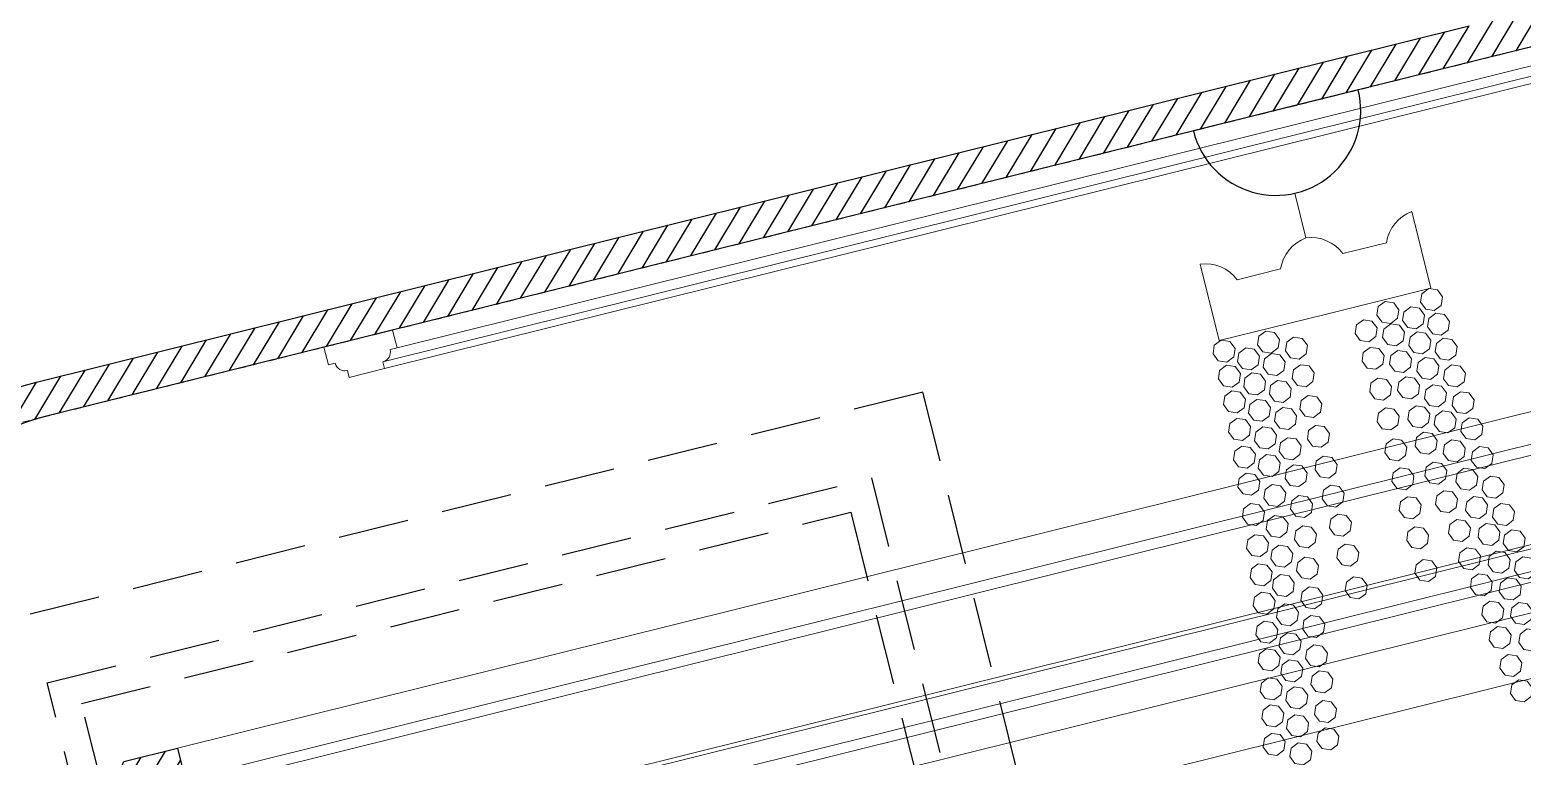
# Model space of a CAD drawing. Header units: inches. Extents: x 252212 to 296477, y 417293 to 492071.
# Drawn here: x 275389 to 276444, y 477111 to 477624 of the extents above; entities that cross this region are included whole.
import ezdxf

# ---------------------------------------------------------------- set-up
doc = ezdxf.new("R2010")
doc.units = ezdxf.units.IN
doc.header["$MEASUREMENT"] = 0
doc.linetypes.add('DASHED', pattern=[0.75, 0.5, -0.25])
doc.linetypes.add('HIDDEN', pattern=[0.375, 0.25, -0.125])
for name, color, linetype in [('8', 8, 'Continuous'), ('A-Hidden', 8, 'HIDDEN'), ('ELECTRICAL', 10, 'Continuous'), ('grab bar', 251, 'Continuous'), ('gypsum', 31, 'Continuous')]:
    doc.layers.add(name, color=color, linetype=linetype)
doc.layers.add('Glass', color=4, linetype='Continuous', lineweight=0)
doc.layers.add('GRC', color=41, linetype='Continuous', lineweight=0)

# ---------------------------------------------------------------- blocks, each defined once
blk = doc.blocks.new('gf-10 window')
at = {"layer": '8', "linetype": 'HIDDEN', "ltscale": 200}
blk.add_lwpolyline([(113015.9236501401, -68895.60085398913), (113715.9236501399, -68895.60085398913), (113715.9236501401, -71195.60085397447), (113015.9236501401, -71195.60085397435)], close=True, dxfattribs=at)
at = {"layer": '8', "linetype": 'HIDDEN', "ltscale": 200, "elevation": 4.563345992000422e-07}
for points in [[(113065.9236492263, -69345.60085489426), (113665.9236510553, -69345.60085489386), (113665.9236510556, -68945.60085307306), (113065.9236492267, -68945.60085307382)], [(113085.9365623787, -69325.58794174204), (113645.9107379026, -69325.58794174122), (113645.9107379033, -68965.61376622564), (113085.9365623791, -68965.61376622616)]]:
    blk.add_lwpolyline(points, close=True, dxfattribs=at)
blk = doc.blocks.new('crystal ch 21')
at = {"layer": 'Glass', "color": 193, "lineweight": 0}
blk.add_line((38666.85690981482, 39996.78178775217), (38666.85690981482, 40029.26757714292), dxfattribs=at)
for points in [[(38666.85690981482, 39996.78178775217, 0.2687277549798872), (38644.15676521982, 39979.74248148962), (38612.5694933226, 39979.74248148962, 0.2687410900387339), (38589.86795018155, 39996.7819547211), (38589.86795018155, 39941.04414193516), (38666.85690981482, 39941.00666268548)], [(38666.85690981482, 39996.78178775217, -0.2687277549798872), (38689.55705440983, 39979.74248148962), (38721.14432630704, 39979.74248148962, -0.2687410900387339), (38743.84586944808, 39996.7819547211), (38743.84586944808, 39941.04414193516), (38666.85690981482, 39941.00666268548)]]:
    blk.add_lwpolyline(points, format="xyb", dxfattribs=at)
for points in [[(38591.32187504614, 39941.04343414518), (38596.97872929563, 39938.70028839468), (38599.32187504614, 39933.04343414518), (38596.97872929563, 39927.38657989571), (38591.32187504614, 39925.04343414518), (38585.66502079666, 39927.38657989571), (38583.32187504614, 39933.04343414518), (38585.66502079666, 39938.70028839468)], [(38623.39550293527, 39939.62579491225), (38629.05235718476, 39937.28264916174), (38631.39550293527, 39931.62579491226), (38629.05235718476, 39925.96894066277), (38623.39550293527, 39923.62579491225), (38617.73864868578, 39925.96894066277), (38615.39550293527, 39931.62579491226), (38617.73864868578, 39937.28264916174)], [(38710.31831669437, 39939.62579491225), (38704.66146244487, 39937.28264916174), (38702.31831669436, 39931.62579491226), (38704.66146244487, 39925.96894066277), (38710.31831669437, 39923.62579491225), (38715.97517094385, 39925.96894066277), (38718.31831669437, 39931.62579491226), (38715.97517094385, 39937.28264916174)], [(38742.39194458348, 39941.04343414518), (38736.735090334, 39938.70028839468), (38734.39194458348, 39933.04343414518), (38736.735090334, 39927.38657989571), (38742.39194458348, 39925.04343414518), (38748.04879883299, 39927.38657989571), (38750.39194458348, 39933.04343414518), (38748.04879883299, 39938.70028839468)], [(38606.74982463113, 39931.53027828877), (38612.40667888063, 39929.18713253825), (38614.74982463113, 39923.53027828877), (38612.40667888063, 39917.87342403927), (38606.74982463113, 39915.53027828877), (38601.09297038165, 39917.87342403927), (38598.74982463113, 39923.53027828877), (38601.09297038165, 39929.18713253825)], [(38641.46668089793, 39930.81778793561), (38647.12353514742, 39928.47464218509), (38649.46668089793, 39922.81778793561), (38647.12353514742, 39917.16093368611), (38641.46668089793, 39914.81778793561), (38635.80982664843, 39917.16093368611), (38633.46668089793, 39922.81778793561), (38635.80982664843, 39928.47464218509)], [(38692.24713873172, 39930.81778793561), (38686.59028448221, 39928.47464218509), (38684.24713873171, 39922.81778793561), (38686.59028448221, 39917.16093368611), (38692.24713873172, 39914.81778793561), (38697.9039929812, 39917.16093368611), (38700.24713873172, 39922.81778793561), (38697.9039929812, 39928.47464218509)], [(38726.9639949985, 39931.53027828877), (38721.30714074902, 39929.18713253825), (38718.9639949985, 39923.53027828877), (38721.30714074902, 39917.87342403927), (38726.9639949985, 39915.53027828877), (38732.62084924799, 39917.87342403927), (38734.9639949985, 39923.53027828877), (38732.62084924799, 39929.18713253825)], [(38590.69217396741, 39922.93971818136), (38596.34902821692, 39920.59657243085), (38598.69217396741, 39914.93971818135), (38596.34902821692, 39909.28286393187), (38590.69217396741, 39906.93971818135), (38585.03531971793, 39909.28286393187), (38582.69217396741, 39914.93971818135), (38585.03531971793, 39920.59657243085)], [(38623.39550293527, 39923.29668709478), (38629.05235718476, 39920.95354134426), (38631.39550293527, 39915.29668709478), (38629.05235718476, 39909.63983284529), (38623.39550293527, 39907.29668709478), (38617.73864868578, 39909.63983284529), (38615.39550293527, 39915.29668709478), (38617.73864868578, 39920.95354134426)], [(38710.31831669437, 39923.29668709478), (38704.66146244487, 39920.95354134426), (38702.31831669436, 39915.29668709478), (38704.66146244487, 39909.63983284529), (38710.31831669437, 39907.29668709478), (38715.97517094385, 39909.63983284529), (38718.31831669437, 39915.29668709478), (38715.97517094385, 39920.95354134426)], [(38743.02164566221, 39922.93971818136), (38737.36479141273, 39920.59657243085), (38735.02164566221, 39914.93971818135), (38737.36479141273, 39909.28286393187), (38743.02164566221, 39906.93971818135), (38748.6784999117, 39909.28286393187), (38751.02164566221, 39914.93971818135), (38748.6784999117, 39920.59657243085)], [(38606.7357000156, 39913.30520206336), (38612.39255426509, 39910.96205631285), (38614.7357000156, 39905.30520206336), (38612.39255426509, 39899.64834781387), (38606.7357000156, 39897.30520206336), (38601.0788457661, 39899.64834781387), (38598.7357000156, 39905.30520206336), (38601.0788457661, 39910.96205631285)], [(38641.46668089793, 39910.68817756505), (38647.12353514742, 39908.34503181453), (38649.46668089793, 39902.68817756505), (38647.12353514742, 39897.03132331555), (38641.46668089793, 39894.68817756505), (38635.80982664843, 39897.03132331555), (38633.46668089793, 39902.68817756505), (38635.80982664843, 39908.34503181453)], [(38692.24713873172, 39910.68817756505), (38686.59028448221, 39908.34503181453), (38684.24713873171, 39902.68817756505), (38686.59028448221, 39897.03132331555), (38692.24713873172, 39894.68817756505), (38697.9039929812, 39897.03132331555), (38700.24713873172, 39902.68817756505), (38697.9039929812, 39908.34503181453)], [(38726.97811961403, 39913.30520206336), (38721.32126536456, 39910.96205631285), (38718.97811961403, 39905.30520206336), (38721.32126536456, 39899.64834781387), (38726.97811961403, 39897.30520206336), (38732.63497386353, 39899.64834781387), (38734.97811961403, 39905.30520206336), (38732.63497386353, 39910.96205631285)], [(38589.8355997614, 39904.48151768698), (38595.49245401089, 39902.13837193647), (38597.8355997614, 39896.48151768697), (38595.49245401089, 39890.82466343749), (38589.8355997614, 39888.48151768698), (38584.17874551191, 39890.82466343749), (38581.8355997614, 39896.48151768697), (38584.17874551191, 39902.13837193647)], [(38623.06520423388, 39903.83379791417), (38628.72205848336, 39901.49065216366), (38631.06520423388, 39895.83379791417), (38628.72205848336, 39890.17694366466), (38623.06520423388, 39887.83379791417), (38617.40834998439, 39890.17694366466), (38615.06520423388, 39895.83379791417), (38617.40834998439, 39901.49065216366)], [(38710.64861539575, 39903.83379791417), (38704.99176114627, 39901.49065216366), (38702.64861539575, 39895.83379791417), (38704.99176114627, 39890.17694366466), (38710.64861539575, 39887.83379791417), (38716.30546964525, 39890.17694366466), (38718.64861539575, 39895.83379791417), (38716.30546964525, 39901.49065216366)], [(38743.87821986823, 39904.48151768698), (38738.22136561874, 39902.13837193647), (38735.87821986823, 39896.48151768697), (38738.22136561874, 39890.82466343749), (38743.87821986823, 39888.48151768698), (38749.53507411773, 39890.82466343749), (38751.87821986823, 39896.48151768697), (38749.53507411773, 39902.13837193647)], [(38605.58182757862, 39894.3833606442), (38611.2386818281, 39892.04021489368), (38613.58182757862, 39886.3833606442), (38611.2386818281, 39880.72650639471), (38605.58182757862, 39878.3833606442), (38599.92497332912, 39880.72650639471), (38597.58182757862, 39886.3833606442), (38599.92497332912, 39892.04021489368)], [(38641.46668089793, 39888.28570634781), (38647.12353514742, 39885.9425605973), (38649.46668089793, 39880.28570634781), (38647.12353514742, 39874.62885209832), (38641.46668089793, 39872.28570634781), (38635.80982664843, 39874.62885209832), (38633.46668089793, 39880.28570634781), (38635.80982664843, 39885.9425605973)], [(38692.24713873172, 39888.28570634781), (38686.59028448221, 39885.9425605973), (38684.24713873171, 39880.28570634781), (38686.59028448221, 39874.62885209832), (38692.24713873172, 39872.28570634781), (38697.9039929812, 39874.62885209832), (38700.24713873172, 39880.28570634781), (38697.9039929812, 39885.9425605973)], [(38728.13199205102, 39894.3833606442), (38722.47513780154, 39892.04021489368), (38720.13199205102, 39886.3833606442), (38722.47513780154, 39880.72650639471), (38728.13199205102, 39878.3833606442), (38733.78884630051, 39880.72650639471), (38736.13199205101, 39886.3833606442), (38733.78884630051, 39892.04021489368)], [(38588.67961252999, 39884.74430392971), (38594.33646677948, 39882.40115817924), (38596.67961252999, 39876.74430392971), (38594.33646677948, 39871.08744968023), (38588.67961252999, 39868.74430392971), (38583.02275828049, 39871.08744968023), (38580.67961252999, 39876.74430392971), (38583.02275828049, 39882.40115817924)], [(38622.07467029944, 39884.37090873355), (38627.73152454892, 39882.02776298304), (38630.07467029944, 39876.37090873355), (38627.73152454892, 39870.71405448407), (38622.07467029944, 39868.37090873357), (38616.41781604994, 39870.71405448407), (38614.07467029944, 39876.37090873355), (38616.41781604994, 39882.02776298304)], [(38711.63914933019, 39884.37090873355), (38705.98229508071, 39882.02776298304), (38703.63914933019, 39876.37090873355), (38705.98229508071, 39870.71405448407), (38711.63914933019, 39868.37090873357), (38717.29600357969, 39870.71405448407), (38719.6391493302, 39876.37090873355), (38717.29600357969, 39882.02776298304)], [(38745.03420709964, 39884.74430392971), (38739.37735285015, 39882.40115817924), (38737.03420709964, 39876.74430392971), (38739.37735285015, 39871.08744968023), (38745.03420709964, 39868.74430392971), (38750.69106134913, 39871.08744968023), (38753.03420709964, 39876.74430392971), (38750.69106134913, 39882.40115817924)], [(38605.00235617268, 39874.40371459881), (38610.65921042219, 39872.06056884831), (38613.00235617268, 39866.40371459881), (38610.65921042219, 39860.74686034932), (38605.00235617268, 39858.40371459881), (38599.3455019232, 39860.74686034932), (38597.00235617268, 39866.40371459881), (38599.3455019232, 39872.06056884831)], [(38641.46668089793, 39866.53269699922), (38647.12353514742, 39864.18955124871), (38649.46668089793, 39858.53269699922), (38647.12353514742, 39852.87584274972), (38641.46668089793, 39850.53269699922), (38635.80982664843, 39852.87584274972), (38633.46668089793, 39858.53269699922), (38635.80982664843, 39864.18955124871)], [(38692.24713873172, 39866.53269699922), (38686.59028448221, 39864.18955124871), (38684.24713873171, 39858.53269699922), (38686.59028448221, 39852.87584274972), (38692.24713873172, 39850.53269699922), (38697.9039929812, 39852.87584274972), (38700.24713873172, 39858.53269699922), (38697.9039929812, 39864.18955124871)], [(38728.71146345694, 39874.40371459881), (38723.05460920745, 39872.06056884831), (38720.71146345694, 39866.40371459881), (38723.05460920745, 39860.74686034932), (38728.71146345694, 39858.40371459881), (38734.36831770643, 39860.74686034932), (38736.71146345694, 39866.40371459881), (38734.36831770643, 39872.06056884831)], [(38587.26873520071, 39864.92637946632), (38592.92558945018, 39862.5832337158), (38595.26873520072, 39856.92637946631), (38592.92558945018, 39851.26952521682), (38587.26873520071, 39848.92637946631), (38581.61188095121, 39851.26952521682), (38579.26873520071, 39856.92637946631), (38581.61188095121, 39862.5832337158)], [(38620.06281801207, 39862.85352108263), (38625.71967226156, 39860.51037533212), (38628.06281801207, 39854.85352108263), (38625.71967226156, 39849.19666683313), (38620.06281801207, 39846.85352108262), (38614.40596376258, 39849.19666683313), (38612.06281801207, 39854.85352108263), (38614.40596376258, 39860.51037533212)], [(38713.65100161757, 39862.85352108263), (38707.99414736807, 39860.51037533212), (38705.65100161757, 39854.85352108263), (38707.99414736807, 39849.19666683313), (38713.65100161757, 39846.85352108262), (38719.30785586705, 39849.19666683313), (38721.65100161757, 39854.85352108263), (38719.30785586705, 39860.51037533212)], [(38746.44508442893, 39864.92637946632), (38740.78823017944, 39862.5832337158), (38738.44508442893, 39856.92637946631), (38740.78823017944, 39851.26952521682), (38746.44508442893, 39848.92637946631), (38752.10193867842, 39851.26952521682), (38754.44508442893, 39856.92637946631), (38752.10193867842, 39862.5832337158)], [(38585.64210334724, 39845.50349138221), (38591.29895759672, 39843.1603456317), (38593.64210334724, 39837.50349138221), (38591.29895759672, 39831.84663713272), (38585.64210334724, 39829.50349138221), (38579.98524909774, 39831.84663713272), (38577.64210334724, 39837.50349138221), (38579.98524909774, 39843.1603456317)], [(38602.82571670428, 39854.83202777054), (38608.48257095377, 39852.48888202003), (38610.82571670428, 39846.83202777054), (38608.48257095377, 39841.17517352103), (38602.82571670428, 39838.83202777054), (38597.16886245478, 39841.17517352103), (38594.82571670429, 39846.83202777054), (38597.16886245478, 39852.48888202003)], [(38730.88810292535, 39854.83202777054), (38725.23124867587, 39852.48888202003), (38722.88810292535, 39846.83202777054), (38725.23124867587, 39841.17517352103), (38730.88810292535, 39838.83202777054), (38736.54495717484, 39841.17517352103), (38738.88810292536, 39846.83202777054), (38736.54495717484, 39852.48888202003)], [(38748.07171628239, 39845.50349138221), (38742.41486203291, 39843.1603456317), (38740.07171628239, 39837.50349138221), (38742.41486203291, 39831.84663713272), (38748.07171628239, 39829.50349138221), (38753.72857053189, 39831.84663713272), (38756.0717162824, 39837.50349138221), (38753.72857053189, 39843.1603456317)], [(38619.48044924914, 39843.36033220459), (38625.13730349864, 39841.01718645408), (38627.48044924914, 39835.36033220459), (38625.13730349864, 39829.70347795511), (38619.48044924914, 39827.36033220459), (38613.82359499965, 39829.70347795511), (38611.48044924914, 39835.36033220459), (38613.82359499965, 39841.01718645408)], [(38641.46668089793, 39844.1303536288), (38647.12353514742, 39841.78720787829), (38649.46668089793, 39836.13035362881), (38647.12353514742, 39830.47349937931), (38641.46668089793, 39828.1303536288), (38635.80982664843, 39830.47349937931), (38633.46668089793, 39836.13035362881), (38635.80982664843, 39841.78720787829)], [(38692.24713873172, 39844.1303536288), (38686.59028448221, 39841.78720787829), (38684.24713873171, 39836.13035362881), (38686.59028448221, 39830.47349937931), (38692.24713873172, 39828.1303536288), (38697.9039929812, 39830.47349937931), (38700.24713873172, 39836.13035362881), (38697.9039929812, 39841.78720787829)], [(38714.23337038049, 39843.36033220459), (38708.57651613101, 39841.01718645408), (38706.23337038049, 39835.36033220459), (38708.57651613101, 39829.70347795511), (38714.23337038049, 39827.36033220459), (38719.89022462998, 39829.70347795511), (38722.23337038049, 39835.36033220459), (38719.89022462998, 39841.01718645408)], [(38583.55735899498, 39823.98700426518), (38589.21421324446, 39821.64385851467), (38591.55735899498, 39815.98700426518), (38589.21421324446, 39810.33015001568), (38583.55735899498, 39807.98700426518), (38577.90050474548, 39810.33015001568), (38575.55735899498, 39815.98700426518), (38577.90050474548, 39821.64385851467)], [(38601.50162454179, 39833.42919087436), (38607.15847879128, 39831.08604512385), (38609.50162454179, 39825.42919087436), (38607.15847879128, 39819.77233662487), (38601.50162454179, 39817.42919087436), (38595.8447702923, 39819.77233662487), (38593.50162454179, 39825.42919087436), (38595.8447702923, 39831.08604512385)], [(38732.21219508785, 39833.42919087436), (38726.55534083835, 39831.08604512385), (38724.21219508785, 39825.42919087436), (38726.55534083835, 39819.77233662487), (38732.21219508785, 39817.42919087436), (38737.86904933733, 39819.77233662487), (38740.21219508784, 39825.42919087436), (38737.86904933733, 39831.08604512385)], [(38750.15646063465, 39823.98700426518), (38744.49960638516, 39821.64385851467), (38742.15646063465, 39815.98700426518), (38744.49960638516, 39810.33015001568), (38750.15646063465, 39807.98700426518), (38755.81331488414, 39810.33015001568), (38758.15646063465, 39815.98700426518), (38755.81331488414, 39821.64385851467)], [(38618.02416517219, 39821.24871251318), (38623.68101942168, 39818.90556676269), (38626.02416517219, 39813.24871251318), (38623.68101942168, 39807.59185826369), (38618.02416517219, 39805.24871251318), (38612.3673109227, 39807.59185826369), (38610.02416517219, 39813.24871251318), (38612.3673109227, 39818.90556676269)], [(38641.46668089793, 39823.02667830207), (38647.12353514742, 39820.68353255156), (38649.46668089793, 39815.02667830207), (38647.12353514742, 39809.36982405258), (38641.46668089793, 39807.02667830207), (38635.80982664843, 39809.36982405258), (38633.46668089793, 39815.02667830207), (38635.80982664843, 39820.68353255156)], [(38692.24713873172, 39823.02667830207), (38686.59028448221, 39820.68353255156), (38684.24713873171, 39815.02667830207), (38686.59028448221, 39809.36982405258), (38692.24713873172, 39807.02667830207), (38697.9039929812, 39809.36982405258), (38700.24713873172, 39815.02667830207), (38697.9039929812, 39820.68353255156)], [(38715.68965445743, 39821.24871251318), (38710.03280020795, 39818.90556676269), (38707.68965445743, 39813.24871251318), (38710.03280020795, 39807.59185826369), (38715.68965445743, 39805.24871251318), (38721.34650870694, 39807.59185826369), (38723.68965445743, 39813.24871251318), (38721.34650870694, 39818.90556676269)], [(38597.85204119353, 39811.79699677498), (38603.50889544302, 39809.45385102446), (38605.85204119353, 39803.79699677497), (38603.50889544302, 39798.14014252548), (38597.85204119353, 39795.79699677497), (38592.19518694404, 39798.14014252548), (38589.85204119353, 39803.79699677497), (38592.19518694404, 39809.45385102446)], [(38735.8617784361, 39811.79699677498), (38730.20492418661, 39809.45385102446), (38727.8617784361, 39803.79699677497), (38730.20492418661, 39798.14014252548), (38735.8617784361, 39795.79699677497), (38741.51863268558, 39798.14014252548), (38743.8617784361, 39803.79699677497), (38741.51863268558, 39809.45385102446)], [(38581.11046522096, 39801.92967815455), (38586.76731947046, 39799.58653240404), (38589.11046522096, 39793.92967815455), (38586.76731947046, 39788.27282390506), (38581.11046522096, 39785.92967815455), (38575.45361097147, 39788.27282390506), (38573.11046522097, 39793.92967815455), (38575.45361097147, 39799.58653240404)], [(38615.49006428026, 39799.86108938915), (38621.14691852975, 39797.51794363864), (38623.49006428026, 39791.86108938915), (38621.14691852975, 39786.20423513967), (38615.49006428026, 39783.86108938916), (38609.83321003077, 39786.20423513967), (38607.49006428026, 39791.86108938915), (38609.83321003077, 39797.51794363864)], [(38641.46668089793, 39801.92300297532), (38647.12353514742, 39799.57985722482), (38649.46668089793, 39793.92300297532), (38647.12353514742, 39788.26614872583), (38641.46668089793, 39785.92300297533), (38635.80982664843, 39788.26614872583), (38633.46668089793, 39793.92300297532), (38635.80982664843, 39799.57985722482)], [(38692.24713873172, 39801.92300297532), (38686.59028448221, 39799.57985722482), (38684.24713873171, 39793.92300297532), (38686.59028448221, 39788.26614872583), (38692.24713873172, 39785.92300297533), (38697.9039929812, 39788.26614872583), (38700.24713873172, 39793.92300297532), (38697.9039929812, 39799.57985722482)], [(38718.22375534937, 39799.86108938915), (38712.56690109989, 39797.51794363864), (38710.22375534937, 39791.86108938915), (38712.56690109989, 39786.20423513967), (38718.22375534937, 39783.86108938916), (38723.88060959886, 39786.20423513967), (38726.22375534937, 39791.86108938915), (38723.88060959886, 39797.51794363864)], [(38752.60335440867, 39801.92967815455), (38746.94650015917, 39799.58653240404), (38744.60335440867, 39793.92967815455), (38746.94650015917, 39788.27282390506), (38752.60335440867, 39785.92967815455), (38758.26020865816, 39788.27282390506), (38760.60335440867, 39793.92967815455), (38758.26020865816, 39799.58653240404)], [(38578.54908268284, 39781.39307195688), (38584.20593693233, 39779.04992620638), (38586.54908268284, 39773.39307195688), (38584.20593693233, 39767.7362177074), (38578.54908268284, 39765.39307195688), (38572.89222843337, 39767.7362177074), (38570.54908268284, 39773.39307195688), (38572.89222843337, 39779.04992620638)], [(38595.90574160895, 39790.65087630248), (38601.56259585844, 39788.30773055198), (38603.90574160895, 39782.65087630248), (38601.56259585844, 39776.994022053), (38595.90574160895, 39774.65087630248), (38590.24888735946, 39776.994022053), (38587.90574160895, 39782.65087630248), (38590.24888735946, 39788.30773055198)], [(38737.80807802068, 39790.65087630248), (38732.1512237712, 39788.30773055198), (38729.80807802068, 39782.65087630248), (38732.1512237712, 39776.994022053), (38737.80807802068, 39774.65087630248), (38743.46493227017, 39776.994022053), (38745.80807802068, 39782.65087630248), (38743.46493227017, 39788.30773055198)], [(38755.16473694679, 39781.39307195688), (38749.5078826973, 39779.04992620638), (38747.16473694679, 39773.39307195688), (38749.5078826973, 39767.7362177074), (38755.16473694679, 39765.39307195688), (38760.82159119628, 39767.7362177074), (38763.16473694679, 39773.39307195688), (38760.82159119628, 39779.04992620638)], [(38611.57211323713, 39777.94085639406), (38617.22896748661, 39775.59771064355), (38619.57211323712, 39769.94085639406), (38617.22896748661, 39764.28400214457), (38611.57211323713, 39761.94085639406), (38605.91525898763, 39764.28400214457), (38603.57211323713, 39769.94085639406), (38605.91525898763, 39775.59771064355)], [(38641.46668089793, 39780.01708882461), (38647.12353514742, 39777.6739430741), (38649.46668089793, 39772.01708882462), (38647.12353514742, 39766.36023457512), (38641.46668089793, 39764.01708882462), (38635.80982664843, 39766.36023457512), (38633.46668089793, 39772.01708882462), (38635.80982664843, 39777.6739430741)], [(38692.24713873172, 39780.01708882461), (38686.59028448221, 39777.6739430741), (38684.24713873171, 39772.01708882462), (38686.59028448221, 39766.36023457512), (38692.24713873172, 39764.01708882462), (38697.9039929812, 39766.36023457512), (38700.24713873172, 39772.01708882462), (38697.9039929812, 39777.6739430741)], [(38722.14170639252, 39777.94085639406), (38716.48485214302, 39775.59771064355), (38714.1417063925, 39769.94085639406), (38716.48485214302, 39764.28400214457), (38722.14170639252, 39761.94085639406), (38727.79856064201, 39764.28400214457), (38730.14170639252, 39769.94085639406), (38727.79856064201, 39775.59771064355)], [(38575.79633757334, 39761.43106307186), (38581.45319182283, 39759.08791732134), (38583.79633757334, 39753.43106307185), (38581.45319182283, 39747.77420882235), (38575.79633757334, 39745.43106307185), (38570.13948332384, 39747.77420882235), (38567.79633757334, 39753.43106307185), (38570.13948332384, 39759.08791732134)], [(38591.98815273543, 39770.16035434623), (38597.6450069849, 39767.81720859572), (38599.98815273542, 39762.16035434623), (38597.6450069849, 39756.50350009674), (38591.98815273543, 39754.16035434623), (38586.33129848593, 39756.50350009674), (38583.98815273543, 39762.16035434623), (38586.33129848593, 39767.81720859572)], [(38741.72566689421, 39770.16035434623), (38736.06881264473, 39767.81720859572), (38733.72566689421, 39762.16035434623), (38736.06881264473, 39756.50350009674), (38741.72566689421, 39754.16035434623), (38747.38252114371, 39756.50350009674), (38749.72566689422, 39762.16035434623), (38747.38252114371, 39767.81720859572)], [(38757.91748205629, 39761.43106307186), (38752.26062780681, 39759.08791732134), (38749.91748205629, 39753.43106307185), (38752.26062780681, 39747.77420882235), (38757.91748205629, 39745.43106307185), (38763.57433630578, 39747.77420882235), (38765.91748205629, 39753.43106307185), (38763.57433630578, 39759.08791732134)], [(38609.48239447955, 39756.80355735247), (38615.13924872904, 39754.46041160196), (38617.48239447955, 39748.80355735247), (38615.13924872904, 39743.14670310297), (38609.48239447955, 39740.80355735247), (38603.82554023006, 39743.14670310297), (38601.48239447955, 39748.80355735247), (38603.82554023006, 39754.46041160196)], [(38641.46668089793, 39756.13798678392), (38647.12353514742, 39753.79484103342), (38649.46668089793, 39748.13798678392), (38647.12353514742, 39742.48113253444), (38641.46668089793, 39740.13798678392), (38635.80982664843, 39742.48113253444), (38633.46668089793, 39748.13798678392), (38635.80982664843, 39753.79484103342)], [(38692.24713873172, 39756.13798678392), (38686.59028448221, 39753.79484103342), (38684.24713873171, 39748.13798678392), (38686.59028448221, 39742.48113253444), (38692.24713873172, 39740.13798678392), (38697.9039929812, 39742.48113253444), (38700.24713873172, 39748.13798678392), (38697.9039929812, 39753.79484103342)], [(38724.23142515009, 39756.80355735247), (38718.57457090058, 39754.46041160196), (38716.23142515009, 39748.80355735247), (38718.57457090058, 39743.14670310297), (38724.23142515009, 39740.80355735247), (38729.88827939957, 39743.14670310297), (38732.23142515009, 39748.80355735247), (38729.88827939957, 39754.46041160196)], [(38572.71226885259, 39741.02099781711), (38578.36912310208, 39738.67785206659), (38580.71226885259, 39733.02099781711), (38578.36912310208, 39727.36414356761), (38572.71226885259, 39725.0209978171), (38567.0554146031, 39727.36414356761), (38564.71226885259, 39733.02099781711), (38567.0554146031, 39738.67785206659)], [(38589.85207626542, 39749.39125415933), (38595.5089305149, 39747.04810840882), (38597.85207626543, 39741.39125415932), (38595.5089305149, 39735.73439990983), (38589.85207626542, 39733.39125415932), (38584.19522201591, 39735.73439990983), (38581.85207626542, 39741.39125415932), (38584.19522201591, 39747.04810840882)], [(38743.86174336422, 39749.39125415933), (38738.20488911473, 39747.04810840882), (38735.86174336422, 39741.39125415932), (38738.20488911473, 39735.73439990983), (38743.86174336422, 39733.39125415932), (38749.51859761372, 39735.73439990983), (38751.86174336421, 39741.39125415932), (38749.51859761372, 39747.04810840882)], [(38761.00155077704, 39741.02099781711), (38755.34469652755, 39738.67785206659), (38753.00155077704, 39733.02099781711), (38755.34469652755, 39727.36414356761), (38761.00155077704, 39725.0209978171), (38766.65840502653, 39727.36414356761), (38769.00155077704, 39733.02099781711), (38766.65840502653, 39738.67785206659)], [(38586.69250842473, 39729.09915047475), (38592.34936267423, 39726.75600472424), (38594.69250842473, 39721.09915047474), (38592.34936267423, 39715.44229622526), (38586.69250842473, 39713.09915047474), (38581.03565417525, 39715.44229622526), (38578.69250842473, 39721.09915047474), (38581.03565417525, 39726.75600472424)], [(38605.82556773872, 39736.97106300213), (38611.48242198821, 39734.62791725162), (38613.82556773872, 39728.97106300213), (38611.48242198821, 39723.31420875264), (38605.82556773872, 39720.97106300213), (38600.16871348923, 39723.31420875264), (38597.82556773872, 39728.97106300213), (38600.16871348923, 39734.62791725162)], [(38727.88825189092, 39736.97106300213), (38722.23139764141, 39734.62791725162), (38719.88825189092, 39728.97106300213), (38722.23139764141, 39723.31420875264), (38727.88825189092, 39720.97106300213), (38733.54510614039, 39723.31420875264), (38735.88825189092, 39728.97106300213), (38733.54510614039, 39734.62791725162)], [(38747.02131120491, 39729.09915047475), (38741.3644569554, 39726.75600472424), (38739.0213112049, 39721.09915047474), (38741.3644569554, 39715.44229622526), (38747.02131120491, 39713.09915047474), (38752.67816545438, 39715.44229622526), (38755.02131120489, 39721.09915047474), (38752.67816545438, 39726.75600472424)], [(38569.53891037776, 39721.69241354799), (38575.19576462726, 39719.34926779747), (38577.53891037777, 39713.69241354799), (38575.19576462726, 39708.03555929849), (38569.53891037776, 39705.69241354799), (38563.88205612828, 39708.03555929849), (38561.53891037776, 39713.69241354799), (38563.88205612828, 39719.34926779747)], [(38583.23197762264, 39710.31014190629), (38588.88883187213, 39707.96699615577), (38591.23197762265, 39702.31014190629), (38588.88883187213, 39696.6532876568), (38583.23197762264, 39694.31014190629), (38577.57512337315, 39696.6532876568), (38575.23197762264, 39702.31014190629), (38577.57512337315, 39707.96699615577)], [(38602.67758932613, 39716.28404047654), (38608.33444357562, 39713.94089472604), (38610.67758932613, 39708.28404047654), (38608.33444357562, 39702.62718622706), (38602.67758932613, 39700.28404047654), (38597.02073507664, 39702.62718622706), (38594.67758932613, 39708.28404047654), (38597.02073507664, 39713.94089472604)], [(38731.0362303035, 39716.28404047654), (38725.37937605402, 39713.94089472604), (38723.0362303035, 39708.28404047654), (38725.37937605402, 39702.62718622706), (38731.0362303035, 39700.28404047654), (38736.69308455299, 39702.62718622706), (38739.0362303035, 39708.28404047654), (38736.69308455299, 39713.94089472604)], [(38750.48184200699, 39710.31014190629), (38744.8249877575, 39707.96699615577), (38742.48184200699, 39702.31014190629), (38744.8249877575, 39696.6532876568), (38750.48184200699, 39694.31014190629), (38756.13869625648, 39696.6532876568), (38758.48184200699, 39702.31014190629), (38756.13869625648, 39707.96699615577)], [(38565.93705474238, 39701.37798517678), (38571.59390899186, 39699.03483942627), (38573.93705474238, 39693.37798517678), (38571.59390899186, 39687.72113092728), (38565.93705474238, 39685.37798517679), (38560.28020049288, 39687.72113092728), (38557.93705474237, 39693.37798517678), (38560.28020049288, 39699.03483942627)], [(38601.94057413179, 39697.50973429293), (38607.59742838127, 39695.1665885424), (38609.94057413178, 39689.50973429292), (38607.59742838127, 39683.85288004342), (38601.94057413179, 39681.50973429291), (38596.28371988228, 39683.85288004342), (38593.94057413178, 39689.50973429292), (38596.28371988228, 39695.1665885424)], [(38731.77324549786, 39697.50973429293), (38726.11639124836, 39695.1665885424), (38723.77324549785, 39689.50973429292), (38726.11639124836, 39683.85288004342), (38731.77324549786, 39681.50973429291), (38737.43009974734, 39683.85288004342), (38739.77324549786, 39689.50973429292), (38737.43009974734, 39695.1665885424)], [(38582.04659642793, 39690.87154362235), (38587.70345067741, 39688.52839787184), (38590.04659642793, 39682.87154362235), (38587.70345067741, 39677.21468937286), (38582.04659642793, 39674.87154362234), (38576.38974217843, 39677.21468937286), (38574.04659642793, 39682.87154362235), (38576.38974217843, 39688.52839787184)], [(38751.6672232017, 39690.87154362235), (38746.01036895221, 39688.52839787184), (38743.6672232017, 39682.87154362235), (38746.01036895221, 39677.21468937286), (38751.6672232017, 39674.87154362234), (38757.3240774512, 39677.21468937286), (38759.6672232017, 39682.87154362235), (38757.3240774512, 39688.52839787184)], [(38562.52017446551, 39682.57001154529), (38568.17702871501, 39680.22686579477), (38570.52017446552, 39674.57001154529), (38568.17702871501, 39668.91315729578), (38562.52017446551, 39666.57001154529), (38556.86332021603, 39668.91315729578), (38554.52017446551, 39674.57001154529), (38556.86332021603, 39680.22686579477)], [(38599.36120203623, 39676.52674636855), (38605.01805628572, 39674.18360061804), (38607.36120203623, 39668.52674636855), (38605.01805628572, 39662.86989211906), (38599.36120203623, 39660.52674636857), (38593.70434778674, 39662.86989211906), (38591.36120203623, 39668.52674636855), (38593.70434778674, 39674.18360061804)], [(38734.35261759342, 39676.52674636855), (38728.69576334391, 39674.18360061804), (38726.35261759339, 39668.52674636855), (38728.69576334391, 39662.86989211906), (38734.35261759342, 39660.52674636857), (38740.00947184289, 39662.86989211906), (38742.35261759339, 39668.52674636855), (38740.00947184289, 39674.18360061804)], [(38577.88345654618, 39671.58674506834), (38583.54031079567, 39669.24359931783), (38585.88345654617, 39663.58674506834), (38583.54031079567, 39657.92989081885), (38577.88345654618, 39655.58674506834), (38572.22660229668, 39657.92989081885), (38569.88345654618, 39663.58674506834), (38572.22660229668, 39669.24359931783)], [(38558.64394917705, 39662.80876385642), (38564.30080342654, 39660.4656181059), (38566.64394917705, 39654.80876385642), (38564.30080342654, 39649.15190960693), (38558.64394917705, 39646.80876385642), (38552.98709492755, 39649.15190960693), (38550.64394917704, 39654.80876385642), (38552.98709492755, 39660.4656181059)], [(38596.41350342838, 39657.38424133023), (38602.07035767786, 39655.04109557972), (38604.41350342838, 39649.38424133023), (38602.07035767786, 39643.72738708074), (38596.41350342838, 39641.38424133023), (38590.75664917888, 39643.72738708074), (38588.41350342838, 39649.38424133023), (38590.75664917888, 39655.04109557972)], [(38737.30031620126, 39657.38424133023), (38731.64346195177, 39655.04109557972), (38729.30031620125, 39649.38424133023), (38731.64346195177, 39643.72738708074), (38737.30031620126, 39641.38424133023), (38742.95717045076, 39643.72738708074), (38745.30031620126, 39649.38424133023), (38742.95717045076, 39655.04109557972)], [(38575.23382354268, 39651.73481800065), (38580.89067779217, 39649.39167225015), (38583.23382354268, 39643.73481800065), (38580.89067779217, 39638.07796375116), (38575.23382354268, 39635.73481800065), (38569.5769692932, 39638.07796375116), (38567.23382354268, 39643.73481800065), (38569.5769692932, 39649.39167225015)]]:
    blk.add_lwpolyline(points, close=True, dxfattribs=at)

msp = doc.modelspace()

# ---------------------------------------------------------------- hatches: boundary and pattern name
at = {"layer": '8'}
h = msp.add_hatch(dxfattribs=at)
h.set_pattern_fill('ANSI31', color=256, scale=100, angle=13.97142328298568, style=0)
h.set_pattern_definition([(58.97142328298569, (264334.8249245432, 487531.9436236491), (-10.71137893550929, 6.443319121378964), [])])
edge = h.paths.add_edge_path()
edge.add_line((276412.4574480127, 477602.4506080123), (275400.2748676399, 477350.6212967981))
edge.add_arc((275436.4905560848, 477205.0588568953), 150.0000000000412, 103.9714232829545, 193.971423282976)
edge.add_line((275290.9281161819, 477168.8431684503), (275333.1797527016, 476999.0203218953))
edge.add_line((275333.1797527016, 476999.0203218953), (275419.0615922448, 477020.387578078))
edge.add_line((275419.0615922448, 477020.387578078), (275455.8854823804, 477106.8357204757))
edge.add_line((275455.8854823804, 477106.8357204757), (275493.8014424901, 477116.2691471181))
edge.add_line((275493.8014424901, 477116.2691471181), (275499.2337957572, 477094.4347811309))
edge.add_line((275499.2337957572, 477094.4347811309), (275490.5000493631, 477092.2618398241))
edge.add_line((275490.5000493631, 477092.2618398241), (275492.3108337853, 477084.983717829))
edge.add_arc((275498.1934210669, 477057.659520669), 27.95025194093907, 102.1496824641303, 164.4523979417463)
edge.add_arc((275506.4886340511, 477058.0329705177), 35.93479784873064, 168.5747424777919, 187.4441718007641)
edge.add_arc((275801.5592959296, 477096.3442558597), 333.482178659717, 187.4027659154716, 189.2199754721181)
edge.add_arc((275419.4110218503, 477035.6479600235), 53.47024035382417, -8.873394695227603, 7.807851187764015, ccw=False)
edge.add_arc((275454.5284123041, 477031.1005286971), 18.09530210378481, 277.1404530818336, 348.1999304066375, ccw=False)
edge.add_line((275456.777695838, 477013.1455661015), (275457.5020096069, 477010.2343173035))
edge.add_arc((275459.3851067751, 477002.6655472443), 7.799508648183963, -114.49587910338062, 103.97142328296837, ccw=False)
edge.add_line((275456.1512137081, 476995.5680638322), (275458.3241550148, 476986.8343174382))
edge.add_arc((275463.3943513971, 476966.4555758518), 21.0000000000131, 103.9714232829691, 193.9714232831232)
edge.add_line((275443.0156098107, 476961.3853794695), (275395.4652127759, 476949.5549212442))
edge.add_line((275395.4652127759, 476949.5549212442), (275406.3297120831, 476905.8870221818))
edge.add_line((275406.3297120831, 476905.8870221818), (275289.8719193164, 476876.9125838911))
edge.add_line((275289.8719193164, 476876.9125838911), (275285.0431692256, 476896.3209231235))
edge.add_line((275285.0431692256, 476896.3209231235), (275265.6348814009, 476891.492173993))
edge.add_line((275265.6348814009, 476891.492173993), (275259.5989383669, 476915.7525993448))
edge.add_line((275259.5989383669, 476915.7525993448), (275324.1393826756, 476931.8101500251))
edge.add_line((275324.1393826756, 476931.8101500251), (275266.6677095315, 477162.8072203762))
edge.add_arc((275436.4905560847, 477205.0588568953), 174.9999999999538, 103.97142328295672, 193.9714232829752, ccw=False)
edge.add_line((275394.2389195657, 477374.8817034485), (276406.4214999385, 477626.7110146629))
edge.add_line((276406.4214999385, 477626.7110146629), (277133.209538266, 477807.5336765992))
edge.add_arc((277175.4611747852, 477637.7108300459), 175.0000000000384, 13.971423282993726, 103.9714232830076, ccw=False)
edge.add_line((277345.2840213384, 477679.962466565), (277402.7557069476, 477448.9653993153))
edge.add_line((277402.7557069476, 477448.9653993153), (277467.296150074, 477465.0229547481))
edge.add_line((277467.296150074, 477465.0229547481), (277473.3321113641, 477440.7625339383))
edge.add_line((277473.3321113641, 477440.7625339383), (277453.9238235393, 477435.9337848077))
edge.add_line((277453.9238235393, 477435.9337848077), (277458.7525959106, 477416.5254511189))
edge.add_line((277458.7525959106, 477416.5254511189), (277342.2948327841, 477387.5508936945))
edge.add_line((277342.2948327841, 477387.5508936945), (277331.4303334769, 477431.2187927567))
edge.add_line((277331.4303334769, 477431.2187927567), (277283.879936442, 477419.3883345313))
edge.add_arc((277263.5011948556, 477414.318138149), 21.0000000000131, 13.97142328296913, 103.9714232829691)
edge.add_line((277258.4309984733, 477434.6968797354), (277256.2580571666, 477443.4306261296))
edge.add_arc((277250.0753722038, 477448.1852808808), 7.799508648156026, 103.97142328348662, 322.43872566914985, ccw=False)
edge.add_line((277248.1922750355, 477455.7540509399), (277247.4679612666, 477458.665299738))
edge.add_arc((277241.0414868583, 477475.5809843208), 18.0953021037371, 219.7429161595284, 290.80239348416455, ccw=False)
edge.add_arc((277269.933848993, 477496.0539336497), 53.47024035376502, 200.1349953780859, 216.8162412611009, ccw=False)
edge.add_arc((276903.8964439663, 477370.6029000527), 333.48217865885, 18.72287109409101, 20.54008065073747)
edge.add_arc((277182.5187353205, 477475.0254495614), 35.9347978487363, 20.49867476521184, 39.36810408819362)
edge.add_arc((277190.0218497835, 477478.5825968171), 27.95025194096839, 43.49044862421403, 105.7931641018763)
edge.add_line((277182.4147570567, 477505.4777399438), (277180.6039726345, 477512.7558619389))
edge.add_line((277180.6039726345, 477512.7558619389), (277171.8702262404, 477510.5829206323))
edge.add_line((277171.8702262404, 477510.5829206323), (277166.4378729732, 477532.4172866195))
edge.add_line((277166.4378729732, 477532.4172866195), (277204.3538330838, 477541.8507132582))
edge.add_line((277204.3538330838, 477541.8507132582), (277277.3934116644, 477482.7364157532))
edge.add_line((277277.3934116644, 477482.7364157532), (277363.2752512075, 477504.1036719359))
edge.add_line((277363.2752512075, 477504.1036719359), (277321.023614688, 477673.9265184909))
edge.add_arc((277175.4611747852, 477637.7108300459), 150.0000000000128, 13.97142328300299, 103.971423283003)
edge.add_line((277139.2454863401, 477783.2732699487), (276412.4574480127, 477602.4506080123))

# ---------------------------------------------------------------- linework, layer by layer
at = {"layer": 'A-Hidden', "linetype": 'DASHED', "lineweight": 0, "ltscale": 10}
msp.add_line((274125.1683177133, 477033.3769144763, 0.001422925892541478), (279628.5274364389, 478402.6033397679, 0.0001177013647298984), dxfattribs=at)
at = {"layer": 'ELECTRICAL', "elevation": 1.920148449130465e-06}
msp.add_lwpolyline([(276327.9850510769, 477581.4339682172), (276211.5350991542, 477552.4614174623, 1), (276327.9850510769, 477581.4339682172, 26.08147575052249)], format="xyb", dxfattribs=at)
at = {"layer": 'GRC'}
for p, q in [((276910.3077037163, 477705.7042008409, 2.533901917997106e-06), (275638.8701728991, 477389.3736922878, 1.363272697297686e-06)), ((275648.8769095262, 477399.1499850511, 1.363272697297686e-06), (276901.7386020594, 477710.8588545175, 2.544770921397108e-06)), ((276913.4896795915, 477701.3434413064, 2.537759140797106e-06), (275640.0773625139, 477384.5216109576, 1.363272697297686e-06)), ((277166.4378729732, 477532.4172866195, 2.47702417199711e-06), (275493.8014424901, 477116.2691471181, 1.363272697297686e-06)), ((277182.4147570567, 477505.4777399438, 2.47702417199711e-06), (275492.3108337853, 477084.983717829, 1.363272697297686e-06)), ((277171.8702262404, 477510.5829206323, 2.47702417199711e-06), (275499.2337957572, 477094.4347811309, 1.363272697297686e-06)), ((277248.1922750355, 477455.7540509399, 2.47702417199711e-06), (275457.5020096069, 477010.2343173035, 1.363272697297686e-06)), ((277247.4679612666, 477458.665299738, 2.47702417199711e-06), (275460.9548867125, 477014.1848441144, 1.363272697297686e-06)), ((277251.958469372, 477440.6165108216, 2.47702417199711e-06), (275461.2682039433, 476995.0967771852, 1.363272697297686e-06)), ((277258.4309984733, 477434.6968797354, 2.47702417199711e-06), (275458.3241550148, 476986.8343174382, 1.363272697297686e-06)), ((277283.879936442, 477419.3883345313, 2.47702417199711e-06), (275443.0156098107, 476961.3853794695, 1.363272697297686e-06)), ((277342.2948327841, 477387.5508936945, 2.47702417199711e-06), (275406.3297120831, 476905.8870221818, 1.363272697297686e-06))]:
    msp.add_line(p, q, dxfattribs=at)
at = {"layer": 'GRC', "elevation": 1.363272697297686e-06}
msp.add_lwpolyline([(275597.2345616916, 477399.6245350003), (275600.3560819458, 477387.0781462966), (275605.2081632758, 477388.2853359114, 0.4136143785872561), (275613.7772664244, 477383.1306806143), (275614.9844560392, 477378.2785992842), (275640.0773625139, 477384.5216109576), (275640.0773625139, 477384.5216109576), (275638.8701728991, 477389.3736922878, 0.4136143785872561), (275644.0248281962, 477397.9427954361), (275648.8769095262, 477399.1499850511), (275645.7553750253, 477411.6964311567), (275597.2345616916, 477399.6245350003)], format="xyb", dxfattribs=at)
at = {"layer": 'gypsum', "elevation": -8.642302521023141e-07}
for points in [[(277139.2454863401, 477783.2732699487), (276412.4574480127, 477602.4506080123), (275400.2748676399, 477350.6212967981, 0.4142135623730951), (275290.9281161819, 477168.8431684503)], [(275266.6677095315, 477162.8072203762, -0.4142135623730951), (275394.2389195657, 477374.8817034485), (276406.4214999385, 477626.7110146629)], [(275333.1797527016, 476999.0203218953), (275419.0615922448, 477020.387578078), (275455.8854823804, 477106.8357204757), (275493.8014424901, 477116.2691471181), (275499.2337957572, 477094.4347811309), (275490.5000493631, 477092.2618398241), (275492.3108337853, 477084.983717829, 0.2787474963378631), (275471.2659220719, 477065.1512748984, 0.0825199636140567), (275470.8567100019, 477053.3772552148, 0.0079292386621575), (275472.385552128, 477042.9119634205, -0.0729144724568156), (275472.2413089286, 477027.4000893453, -0.3203886580188107), (275456.777695838, 477013.1455661015), (275457.5020096069, 477010.2343173035, -1.40801218203971), (275456.1512137081, 476995.5680638322), (275458.3241550148, 476986.8343174382, 0.414213562373118), (275443.0156098107, 476961.3853794695), (275395.4652127759, 476949.5549212442), (275406.3297120831, 476905.8870221818), (275289.8719193164, 476876.9125838911)]]:
    msp.add_lwpolyline(points, format="xyb", dxfattribs=at)

# ---------------------------------------------------------------- block references
at = {"layer": 'ELECTRICAL', "rotation": 13.97142328298568}
msp.add_blockref('crystal ch 21', (248424.895277974, 429327.7790622951, 1.889780964730437e-06), dxfattribs=at)
at = {"layer": 'grab bar', "color": 8, "xscale": -1, "rotation": 13.97142328298594}
msp.add_blockref('gf-10 window', (369058.9403159608, 571511.5690572525, 3.200480882103313e-07), dxfattribs=at)

doc.saveas('drawing.dxf')
